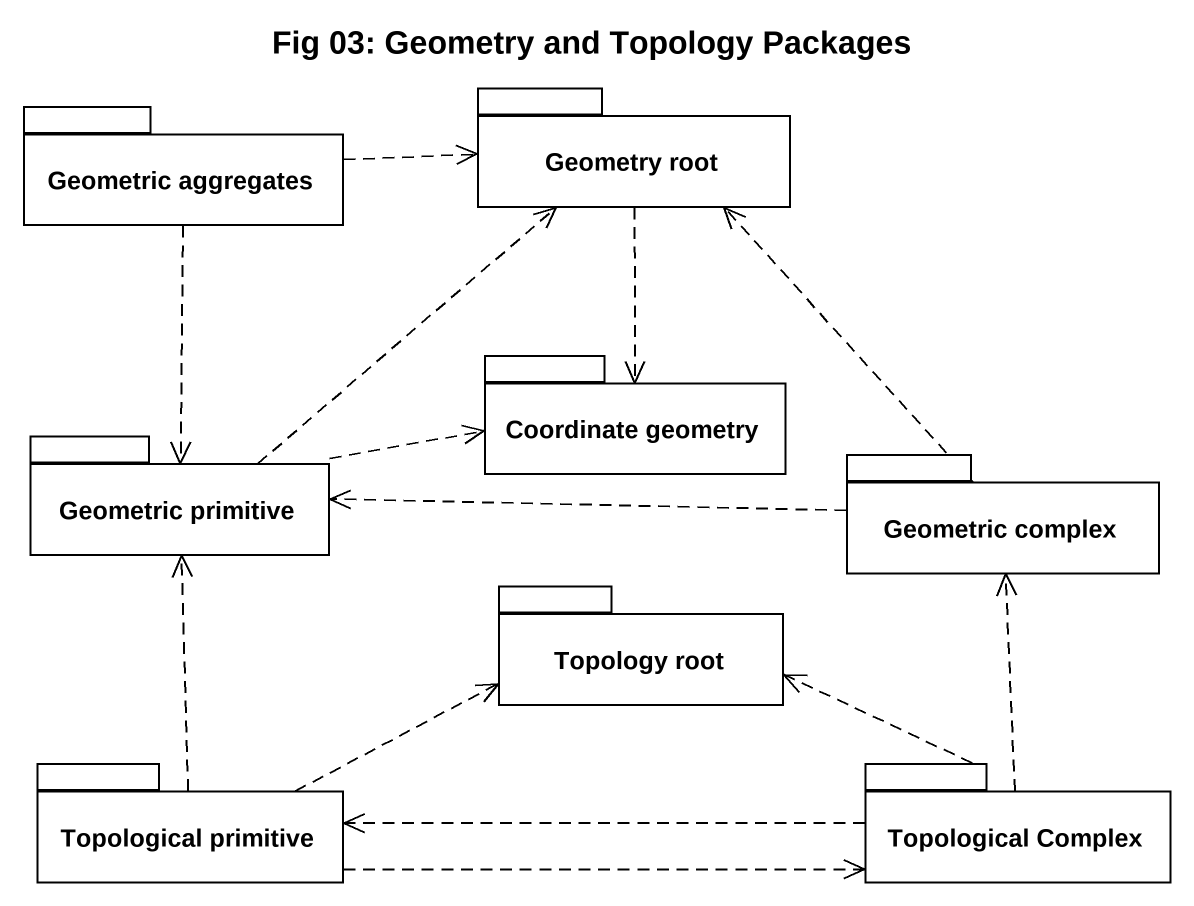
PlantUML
@startuml
title Fig 03: Geometry and Topology Packages
package "Geometric aggregates" as Geometric_aggregates {
}
package "Geometry root" as Geometry_root {
}
package "Coordinate geometry" as Coordinate_geometry {
}
package "Geometric primitive" as Geometric_primitive {
}
package "Geometric complex" as Geometric_complex {
}
package "Topology root" as Topology_root {
}
package "Topological primitive" as Topological_primitive {
}
package "Topological Complex" as Topological_Complex {
}
Geometric_aggregates .right.> Geometry_root
Geometric_aggregates ..> Geometric_primitive
Geometry_root ..> Coordinate_geometry
Geometric_primitive .up.> Geometry_root
Geometric_primitive .right.> Coordinate_geometry
Geometric_complex .up.> Geometry_root
Geometric_complex .left.> Geometric_primitive
Topological_primitive .up.> Geometric_primitive
Topological_primitive .right.> Topology_root
Topological_primitive .right.> Topological_Complex
Topological_Complex .up.> Geometric_complex
Topological_Complex .left.> Topology_root
Topological_Complex .left.> Topological_primitive
@enduml
